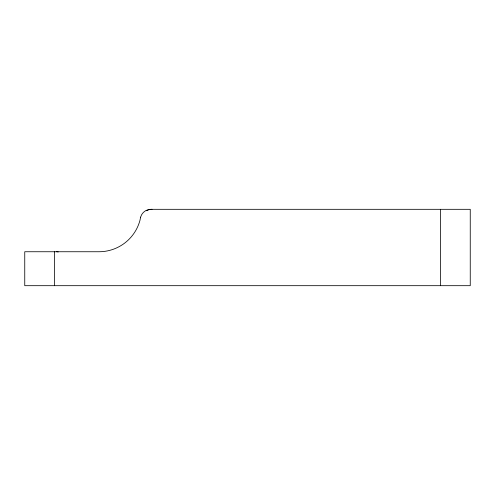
<?xml version="1.0" encoding="UTF-8"?>
<svg xmlns="http://www.w3.org/2000/svg" width="495" height="495" viewBox="0 0 495 495"><rect width="100%" height="100%" fill="white"/><g stroke="black" fill="none" stroke-linecap="round" stroke-linejoin="round"><path stroke-width="0.74" d="M440.55 209.317L440.55 285.683M54.45 251.745L54.45 285.683M56.572 251.745A6.367 6.367 0 0 1 58.218 251.961M146.73 210.734A10.605 10.605 0 0 1 148.63 209.874M149.292 209.676A10.605 10.605 0 0 1 152.033 209.317M140.605 217.175L139.98 220.294A42.428 42.428 0 0 1 99 251.745L24.75 251.745L24.75 285.683L470.25 285.683L470.25 209.317L150.851 209.317A10.605 10.605 0 0 0 140.605 217.175"/></g></svg>
